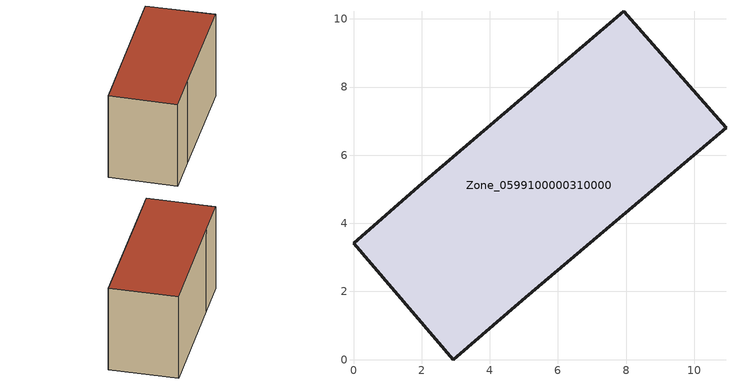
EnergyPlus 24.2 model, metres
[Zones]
Zone_0599100000310000
 floor ground (C_G): 2.02,5.17 7.93,10.22 10.93,6.8 4.95,1.74 2.93,0 0,3.42 z0
 wall outside (C_F): 2.93,0 4.95,1.74 10.93,6.8 7.93,10.22 2.02,5.17 0,3.42 2.93,0 z0:6.17
 roof outside (C_R): 2.02,5.17 0,3.42 2.93,0 4.95,1.74 10.93,6.8 7.93,10.22 z6.17
[BUILDING]
Pand.0599100000310000: North Axis=0; Terrain=City; Loads Convergence Tolerance Value=0.04; Temperature Convergence Tolerance Value=0.4; Solar Distribution=FullExterior; Maximum Number of Warmup Days=25; Minimum Number of Warmup Days=1
[Site:Location]
Rotterdam.The.Hague.AP_ZH_NLD Design_Conditions: Latitude=51.96; Longitude=4.45; Time Zone=1; Elevation=-4.5
[SITE:GROUNDTEMPERATURE:BUILDINGSURFACE]
18, 18, 18, 18, 18, 18, 18, 18, 18, 18, 18, 18
[MATERIAL] Thermal Absorptance=0.9; Solar Absorptance=0.7; Visible Absorptance=0.7
Name | Roughness | Thickness | Conductivity | Density | Specific Heat
G.TI.1946 | MediumSmooth | 0.15 | 1 | 540 | 1210
F.TI.1946 | Rough | 0.3 | 0.857143 | 1920 | 840
R.TI.1946 | MediumRough | 0.2 | 0.1 | 1500 | 1000
[CONSTRUCTION]
C_G: G.TI.1946
C_F: F.TI.1946
C_R: R.TI.1946
[ZONE]
Zone_0599100000310000: Type=1; Multiplier=1; Ceiling Height=Autocalculate; Volume=Autocalculate; Floor Area=autocalculate; Part of Total Floor Area=Yes
[ZONEINFILTRATION:DESIGNFLOWRATE]
Infil_Zone_0599100000310000: Zone or ZoneList or Space or SpaceList=Zone_0599100000310000; Schedule=AlwaysOn; Design Flow Rate Calculation Method=Flow/Area; Flow Rate per Floor Area=0.003; Constant Term Coefficient=1; Temperature Term Coefficient=0; Velocity Term Coefficient=0; Velocity Squared Term Coefficient=0
[HVACTEMPLATE:ZONE:IDEALLOADSAIRSYSTEM]
Zone_0599100000310000: Maximum Heating Supply Air Temperature=50; Minimum Cooling Supply Air Temperature=13; Maximum Heating Supply Air Humidity Ratio=0.0156; Minimum Cooling Supply Air Humidity Ratio=0.0077; Heating Limit=NoLimit; Cooling Limit=NoLimit; Dehumidification Control Type=ConstantSensibleHeatRatio; Cooling Sensible Heat Ratio=0.7; Dehumidification Setpoint=60; Humidification Control Type=None; Humidification Setpoint=30; Outdoor Air Method=None; Outdoor Air Flow Rate per Person=0.00944; Outdoor Air Flow Rate per Zone Floor Area=0; Outdoor Air Flow Rate per Zone=0; Demand Controlled Ventilation Type=None; Outdoor Air Economizer Type=NoEconomizer; Heat Recovery Type=None; Sensible Heat Recovery Effectiveness=0.7; Latent Heat Recovery Effectiveness=0.65
[ZONECONTROL:THERMOSTAT]
ThermostatControl_Zone_0599100000310000: Zone or ZoneList=Zone_0599100000310000; Control Type Schedule=DualSetpointControlType; Control 1=Thermostat_Zone_0599100000310000; Temperature Difference Between Cutout And Setpoint=0
[THERMOSTATSETPOINT:DUALSETPOINT]
Thermostat_Zone_0599100000310000: Heating Setpoint Temperature Schedule=HeatingSetpoint_Zone_0599100000310000; Cooling Setpoint Temperature Schedule=CoolingSetpoint_Zone_0599100000310000
[SCHEDULE:COMPACT]
HeatingSetpoint_Zone_0599100000310000: Through: 12/31, For: AllDays, Until: 24:00, 21
CoolingSetpoint_Zone_0599100000310000: Through: 12/31, For: AllDays, Until: 24:00, 24
DualSetpointControlType: Through: 12/31, For: AllDays, Until: 24:00, 4
AlwaysOn: Through: 12/31, For: AllDays, Until: 24:00, 1
